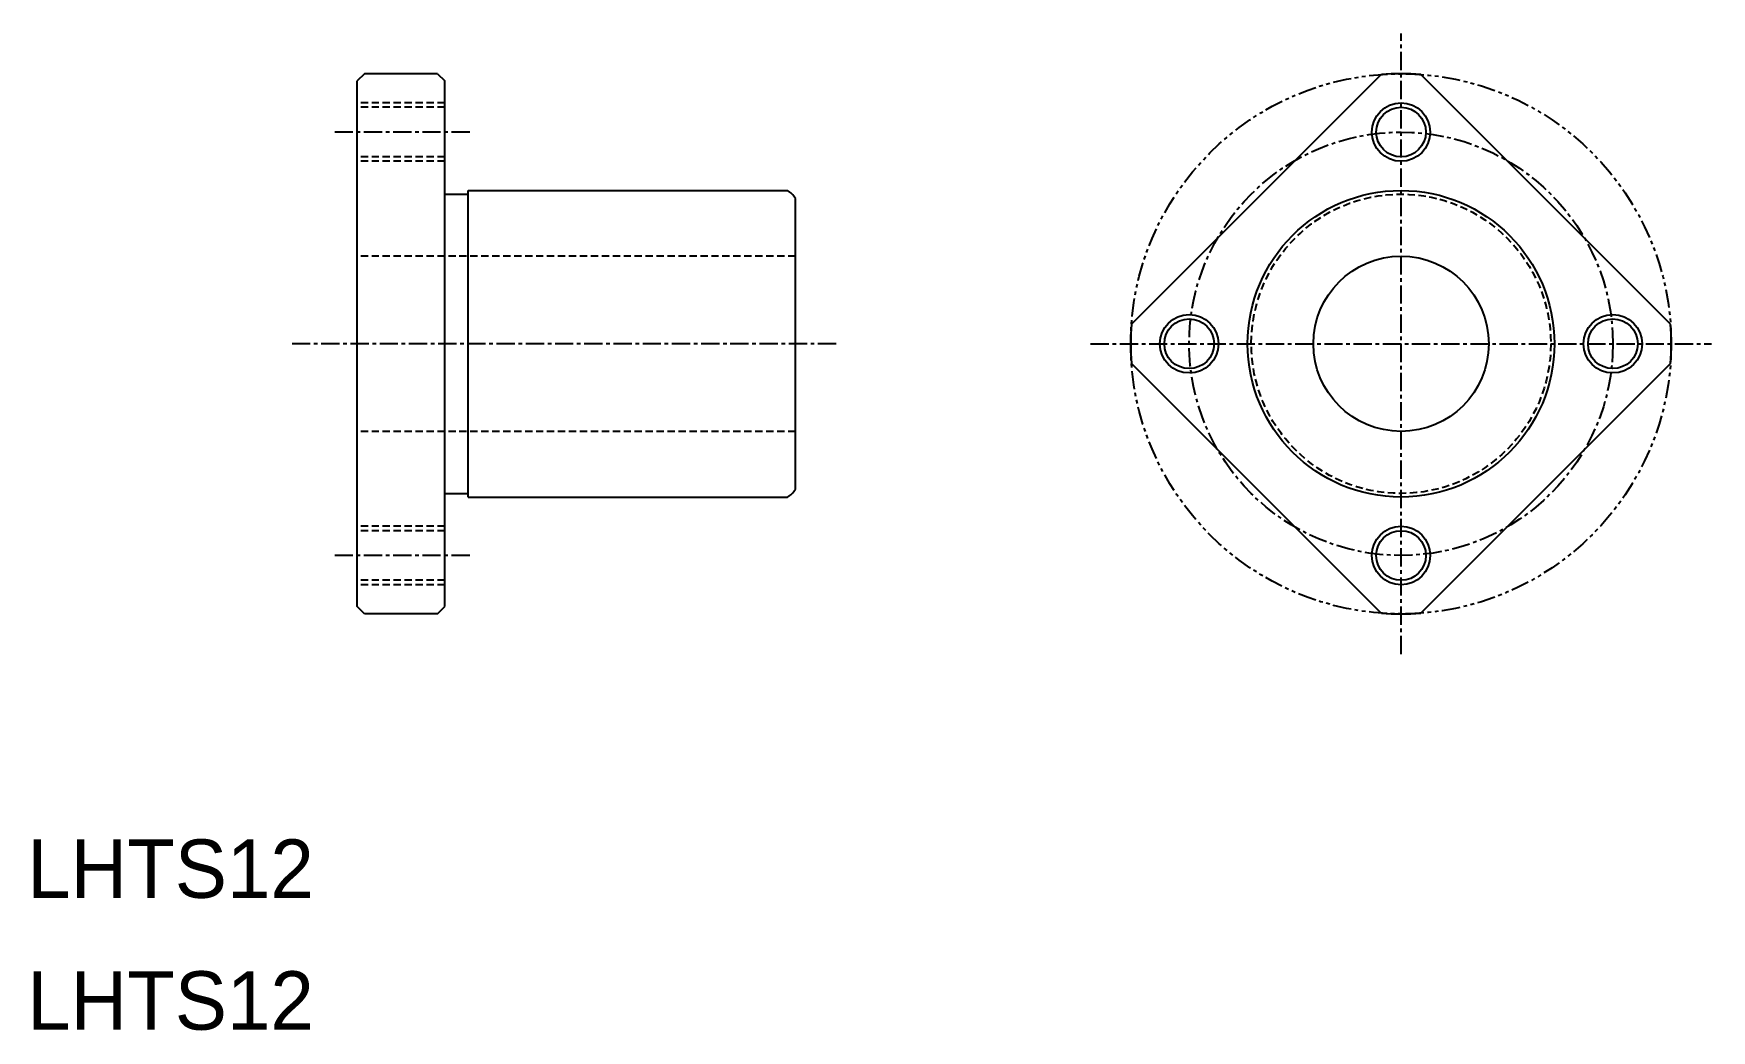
# Model space of a CAD drawing. Extents: x 36 to 151, y 75 to 143.
import ezdxf

# ---------------------------------------------------------------- set-up
doc = ezdxf.new("R2010")
doc.units = 0
for name, pattern in [('CENTER', [2, 1.25, -0.25, 0.25, -0.25]), ('DASHED', [0.75, 0.5, -0.25]), ('PHANTOM', [2.5, 1.25, -0.25, 0.25, -0.25, 0.25, -0.25])]:
    doc.linetypes.add(name, pattern=pattern)
doc.layers.get('0').update_dxf_attribs({"linetype": 'CONTINUOUS'})
doc.layers.add('CENTER', color=1, linetype='CENTER')

msp = doc.modelspace()

# ---------------------------------------------------------------- linework, layer by layer
at = {"color": 7, "linetype": 'CONTINUOUS'}
for p, q in [((59.04, 140.55), (58.54, 140.05)), ((64.04, 140.55), (59.04, 140.55)), ((64.04, 140.55), (64.54, 140.05)), ((128.65, 140.5), (111.55, 123.4)), ((148.45, 123.4), (131.35, 140.5)), ((58.54, 104.05), (58.54, 140.05)), ((64.54, 104.05), (64.54, 140.05)), ((64.54, 132.3), (66.14, 132.3)), ((66.14, 132.55), (88, 132.55)), ((66.14, 111.55), (66.14, 132.55)), ((88.54, 112.09), (88.54, 132.01)), ((128.65, 103.6), (111.55, 120.7)), ((148.45, 120.7), (131.35, 103.6)), ((64.54, 111.8), (66.14, 111.8)), ((66.14, 111.55), (88, 111.55)), ((59.04, 103.55), (58.54, 104.05)), ((59.04, 103.55), (58.54, 104.05)), ((64.04, 103.55), (59.04, 103.55)), ((64.04, 103.55), (59.04, 103.55)), ((64.04, 103.55), (64.54, 104.05)), ((64.04, 103.55), (64.54, 104.05))]:
    msp.add_line(p, q, dxfattribs=at)
at = {"color": 3, "linetype": 'DASHED'}
for p, q in [((64.54, 138.55), (58.54, 138.55)), ((64.54, 138.25), (58.54, 138.25)), ((64.54, 134.85), (58.54, 134.85)), ((64.54, 134.55), (58.54, 134.55)), ((88.54, 128.05), (58.54, 128.05)), ((88.54, 116.05), (58.54, 116.05)), ((64.54, 109.55), (58.54, 109.55)), ((64.54, 109.25), (58.54, 109.25)), ((64.54, 105.85), (58.54, 105.85)), ((64.54, 105.55), (58.54, 105.55))]:
    msp.add_line(p, q, dxfattribs=at)
at = {"color": 3, "linetype": 'PHANTOM'}
msp.add_circle((130, 122.05), 18.5, dxfattribs=at)
at = {"color": 3, "linetype": 'CONTINUOUS'}
for centre in [(130, 136.55), (115.5, 122.05), (144.5, 122.05), (130, 107.55)]:
    msp.add_circle(centre, 2, dxfattribs=at)
at = {"color": 7, "linetype": 'CONTINUOUS'}
for centre, radius in [((130, 136.55), 1.7), ((130, 122.05), 10.5), ((130, 122.05), 6), ((115.5, 122.05), 1.7), ((144.5, 122.05), 1.7), ((130, 107.55), 1.7)]:
    msp.add_circle(centre, radius, dxfattribs=at)
at = {"color": 3, "linetype": 'DASHED'}
msp.add_circle((130, 122.05), 10.25, dxfattribs=at)
at = {"color": 7, "linetype": 'CONTINUOUS'}
for centre, radius, start, end in [((130, 122.05), 18.5, 85.8209, 94.1791), ((87.39, 131.4), 1.3, 27.7958, 62.2042), ((130, 122.05), 18.5, 175.8209, 184.1791), ((130, 122.05), 18.5, 355.8209, 4.1791), ((87.39, 112.7), 1.3, 297.7958, 332.2042), ((130, 122.05), 18.5, 265.8209, 274.1791)]:
    msp.add_arc(centre, radius, start, end, dxfattribs=at)
at = {"layer": 'CENTER', "color": 1, "linetype": 'CENTER'}
for p, q in [((130, 100.8), (130, 143.3)), ((66.26, 136.55), (56.94, 136.55)), ((91.34, 122.05), (53.86, 122.05)), ((108.75, 122.05), (151.25, 122.05)), ((66.26, 107.55), (56.94, 107.55))]:
    msp.add_line(p, q, dxfattribs=at)
msp.add_circle((130, 122.05), 14.5, dxfattribs=at)

# ---------------------------------------------------------------- texts
at = {"color": 7, "linetype": 'CONTINUOUS'}
for p in [(35.96, 84.1), (35.96, 75.07)]:
    msp.add_text('LHTS12', height=4, dxfattribs=at).set_placement(p)

doc.saveas('drawing.dxf')
